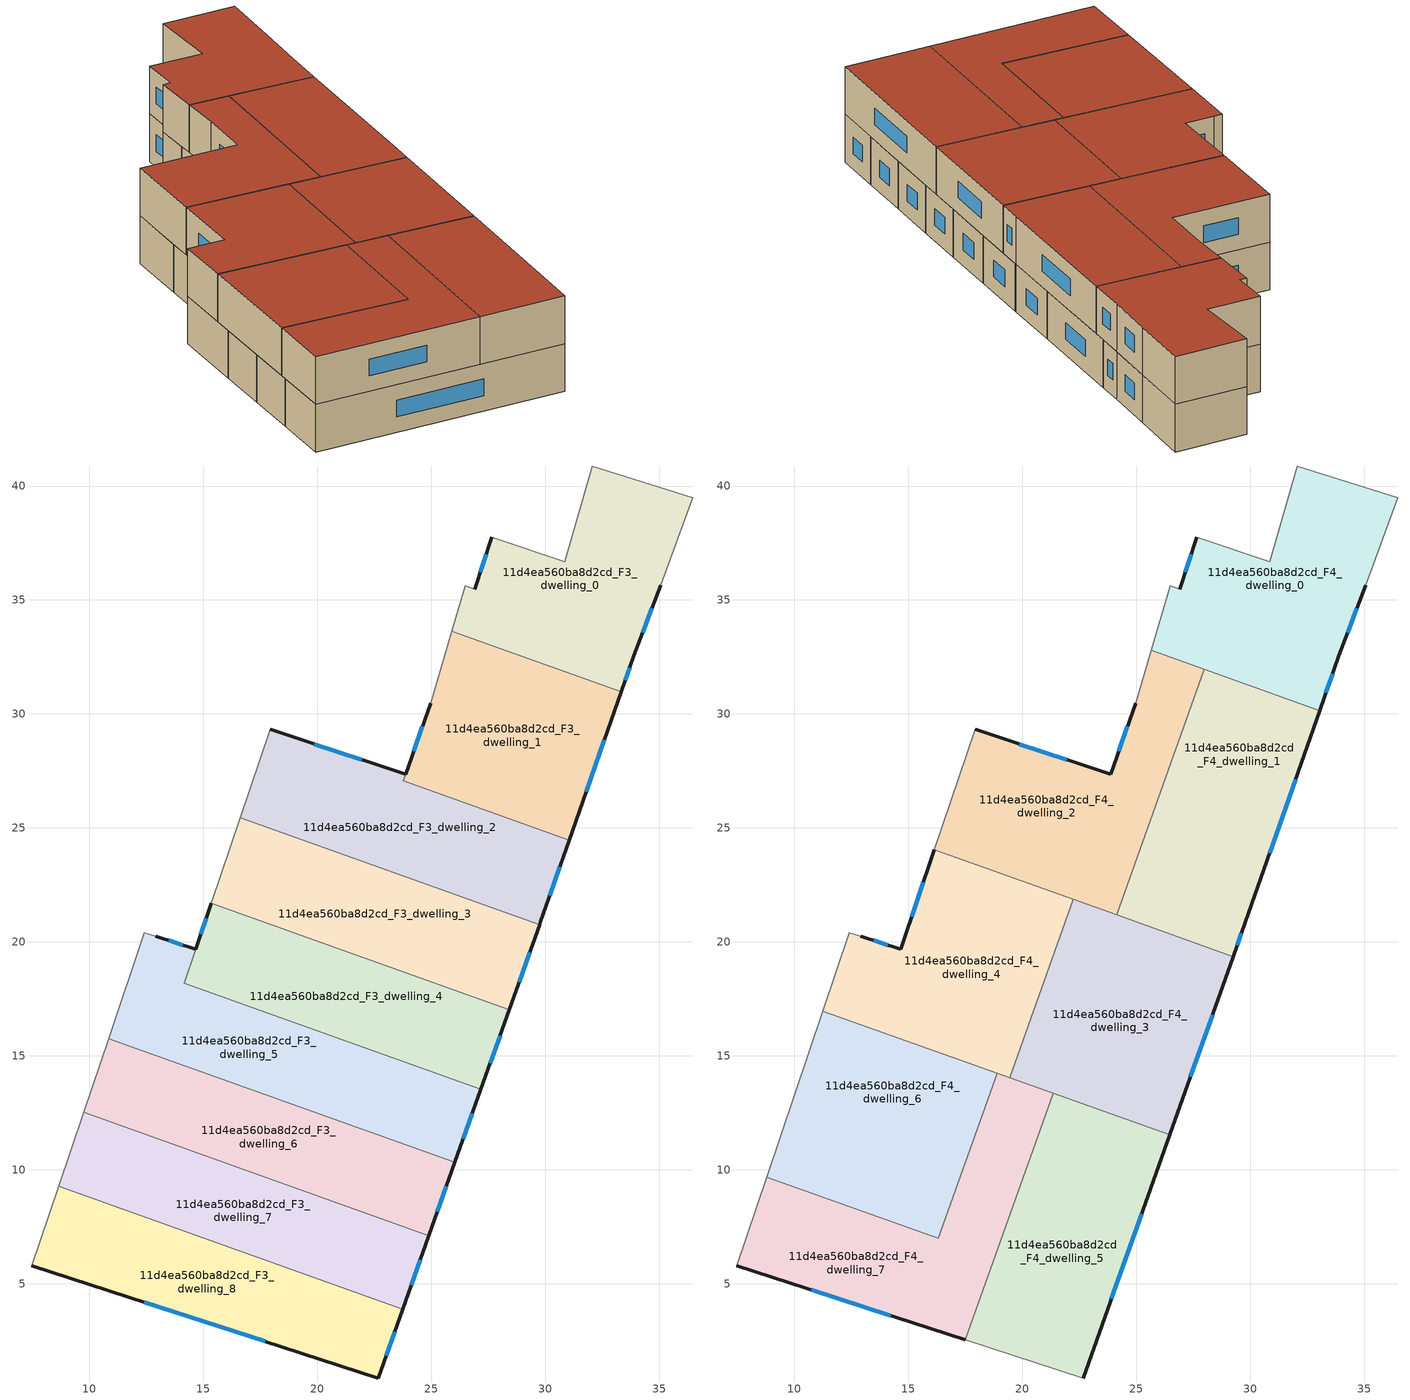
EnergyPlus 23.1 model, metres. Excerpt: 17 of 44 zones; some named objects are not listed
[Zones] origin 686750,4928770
11d4ea560ba8d2cd_F3_dwelling_0
 floor to 11d4ea560ba8d2cd_F2_dwelling_0 (EU_floor_Construction): 36.47,39.49 35.06,35.64 33.89,32.55 33.34,30.97 25.9,33.63 26.49,35.62 26.92,35.48 27.66,37.75 30.86,36.69 32.07,40.88 z9
 wall outside (EU_wall_Construction): 33.34,30.97 33.89,32.55 35.06,35.64 / 27.66,37.75 26.92,35.48 z9:12
 wall adiabatic (EU_wall_Construction): 35.06,35.64 36.47,39.49 32.07,40.88 30.86,36.69 27.66,37.75 / 26.92,35.48 26.49,35.62 25.9,33.63 z9:12
 wall to 11d4ea560ba8d2cd_F3_dwelling_1 (EU_wall_Construction): 25.9,33.63 33.34,30.97 z9:12
 window (EU_Window_Construction): 34.27,33.55 34.68,34.63 / 33.52,31.49 33.71,32.04 / 27.42,37.01 27.16,36.22 z9.98:11.02
11d4ea560ba8d2cd_F3_dwelling_1
 floor to 11d4ea560ba8d2cd_F2_dwelling_1 (EU_floor_Construction): 33.34,30.97 31.06,24.47 23.78,27.07 24.97,30.47 25.9,33.63 z9
 wall outside (EU_wall_Construction): 31.06,24.47 33.34,30.97 / 24.97,30.47 23.88,27.36 z9:12
 wall adiabatic (EU_wall_Construction): 25.9,33.63 24.97,30.47 z9:12
 wall to 11d4ea560ba8d2cd_F3_dwelling_2 (EU_wall_Construction): 23.88,27.36 23.78,27.07 31.06,24.47 z9:12
 window (EU_Window_Construction): 31.8,26.58 32.6,28.86 / 24.62,29.46 24.23,28.37 z9.98:11.02
11d4ea560ba8d2cd_F3_dwelling_2
 floor to 11d4ea560ba8d2cd_F2_dwelling_2 (EU_floor_Construction): 31.06,24.47 29.79,20.86 29.75,20.75 16.62,25.44 17.94,29.32 23.88,27.36 23.78,27.07 z9
 wall outside (EU_wall_Construction): 23.88,27.36 17.94,29.32 / 29.75,20.75 29.79,20.86 31.06,24.47 z9:12
 wall to 11d4ea560ba8d2cd_F3_dwelling_3 (EU_wall_Construction): 16.62,25.44 29.75,20.75 z9:12
 wall adiabatic (EU_wall_Construction): 17.94,29.32 16.62,25.44 z9:12
 window (EU_Window_Construction): 21.95,28 19.87,28.68 / 30.2,22.03 30.64,23.29 z9.98:11.02
11d4ea560ba8d2cd_F3_dwelling_3
 floor to 11d4ea560ba8d2cd_F2_dwelling_3 (EU_floor_Construction): 29.75,20.75 28.43,17.03 15.35,21.7 16.62,25.44 z9
 wall outside (EU_wall_Construction): 28.43,17.03 29.75,20.75 z9:12
 wall to 11d4ea560ba8d2cd_F3_dwelling_4 (EU_wall_Construction): 15.35,21.7 28.43,17.03 z9:12
 wall adiabatic (EU_wall_Construction): 16.62,25.44 15.35,21.7 z9:12
 window (EU_Window_Construction): 28.86,18.24 29.32,19.54 z9.98:11.02
11d4ea560ba8d2cd_F3_dwelling_4
 floor to 11d4ea560ba8d2cd_F2_dwelling_4 (EU_floor_Construction): 28.43,17.03 27.18,13.54 14.17,18.19 15.35,21.7 z9
 wall outside (EU_wall_Construction): 27.18,13.54 28.43,17.03 / 15.35,21.7 14.67,19.68 z9:12
 wall to 11d4ea560ba8d2cd_F3_dwelling_5 (EU_wall_Construction): 14.67,19.68 14.17,18.19 27.18,13.54 z9:12
 window (EU_Window_Construction): 27.59,14.67 28.02,15.89 / 15.13,21.04 14.89,20.34 z9.98:11.02
11d4ea560ba8d2cd_F3_dwelling_5
 floor to 11d4ea560ba8d2cd_F2_dwelling_5 (EU_floor_Construction): 27.18,13.54 26.04,10.33 10.85,15.76 12.42,20.4 12.92,20.25 14.67,19.68 14.17,18.19 z9
 wall outside (EU_wall_Construction): 14.67,19.68 12.92,20.25 / 26.04,10.33 27.18,13.54 z9:12
 wall adiabatic (EU_wall_Construction): 12.92,20.25 12.42,20.4 10.85,15.76 z9:12
 wall to 11d4ea560ba8d2cd_F3_dwelling_6 (EU_wall_Construction): 10.85,15.76 26.04,10.33 z9:12
 window (EU_Window_Construction): 14.1,19.86 13.49,20.06 / 26.41,11.37 26.81,12.49 z9.98:11.02
 ceiling adiabatic (EU_roof_Construction): 26.04,10.33 26.47,11.53 21.36,13.36 20.93,12.15 18.47,13.04 18.9,14.24 11.26,16.97 10.85,15.76 z12
11d4ea560ba8d2cd_F3_dwelling_6
 floor to 11d4ea560ba8d2cd_F2_dwelling_6 (EU_floor_Construction): 26.04,10.33 24.89,7.11 9.76,12.52 10.85,15.76 z9
 wall outside (EU_wall_Construction): 24.89,7.11 26.04,10.33 z9:12
 wall to 11d4ea560ba8d2cd_F3_dwelling_7 (EU_wall_Construction): 9.76,12.52 24.89,7.11 z9:12
 wall adiabatic (EU_wall_Construction): 10.85,15.76 9.76,12.52 z9:12
 window (EU_Window_Construction): 25.27,8.16 25.67,9.28 z9.98:11.02
 ceiling adiabatic (EU_roof_Construction): 17.32,9.82 18.47,13.04 10.85,15.76 9.76,12.52 z12
11d4ea560ba8d2cd_F3_dwelling_7
 floor to 11d4ea560ba8d2cd_F2_dwelling_7 (EU_floor_Construction): 24.89,7.11 23.74,3.89 8.66,9.28 9.76,12.52 z9
 wall outside (EU_wall_Construction): 23.74,3.89 24.89,7.11 z9:12
 wall to 11d4ea560ba8d2cd_F3_dwelling_8 (EU_wall_Construction): 8.66,9.28 23.74,3.89 z9:12
 wall adiabatic (EU_wall_Construction): 9.76,12.52 8.66,9.28 z9:12
 window (EU_Window_Construction): 24.12,4.94 24.52,6.06 z9.98:11.02
11d4ea560ba8d2cd_F3_dwelling_8
 floor to 11d4ea560ba8d2cd_F2_dwelling_8 (EU_floor_Construction): 23.74,3.89 22.67,0.87 7.48,5.8 8.66,9.28 z9
 wall outside (EU_wall_Construction): 7.48,5.8 22.67,0.87 23.74,3.89 z9:12
 wall adiabatic (EU_wall_Construction): 8.66,9.28 7.48,5.8 z9:12
 window (EU_Window_Construction): 23.02,1.85 23.4,2.9 / 12.42,4.2 17.73,2.47 z9.98:11.02
11d4ea560ba8d2cd_F4_dwelling_0
 floor to 11d4ea560ba8d2cd_F3_dwelling_0 (EU_floor_Construction): 36.47,39.49 35.06,35.64 33.89,32.55 33.34,30.97 25.9,33.63 26.49,35.62 26.92,35.48 27.66,37.75 30.86,36.69 32.07,40.88 z12
 floor to 11d4ea560ba8d2cd_F3_dwelling_1 (EU_floor_Construction): 33.34,30.97 33.05,30.15 25.66,32.79 25.9,33.63 z12
 wall outside (EU_wall_Construction): 33.05,30.15 33.89,32.55 35.06,35.64 / 27.66,37.75 26.92,35.48 z12:15
 wall adiabatic (EU_wall_Construction): 35.06,35.64 36.47,39.49 32.07,40.88 30.86,36.69 27.66,37.75 / 26.92,35.48 26.49,35.62 25.66,32.79 z12:15
 wall to 11d4ea560ba8d2cd_F4_dwelling_1 (EU_wall_Construction): 27.99,31.96 33.05,30.15 z12:15
 wall to 11d4ea560ba8d2cd_F4_dwelling_2 (EU_wall_Construction): 25.66,32.79 27.99,31.96 z12:15
 window (EU_Window_Construction): 34.27,33.55 34.68,34.63 / 33.32,30.93 33.62,31.77 / 27.42,37.01 27.16,36.22 z12.98:14.02
 roof outside (EU_roof_Construction): 33.05,30.15 33.89,32.55 35.06,35.64 36.47,39.49 32.07,40.88 30.86,36.69 27.66,37.75 26.92,35.48 26.49,35.62 25.66,32.79 z15
11d4ea560ba8d2cd_F4_dwelling_1
 floor to 11d4ea560ba8d2cd_F3_dwelling_1 (EU_floor_Construction): 33.05,30.15 31.06,24.47 25.96,26.29 27.99,31.96 z12
 floor to 11d4ea560ba8d2cd_F3_dwelling_2 (EU_floor_Construction): 31.06,24.47 29.79,20.86 29.75,20.75 24.64,22.58 25.96,26.29 z12
 floor to 11d4ea560ba8d2cd_F3_dwelling_3 (EU_floor_Construction): 29.75,20.75 29.26,19.36 24.14,21.19 24.64,22.58 z12
 wall outside (EU_wall_Construction): 29.26,19.36 29.79,20.86 33.05,30.15 z12:15
 wall to 11d4ea560ba8d2cd_F4_dwelling_2 (EU_wall_Construction): 27.99,31.96 24.14,21.19 z12:15
 wall to 11d4ea560ba8d2cd_F4_dwelling_3 (EU_wall_Construction): 24.14,21.19 29.26,19.36 z12:15
 window (EU_Window_Construction): 29.43,19.85 29.62,20.37 / 30.85,23.88 31.99,27.13 z12.98:14.02
 roof outside (EU_roof_Construction): 29.79,20.86 33.05,30.15 27.99,31.96 24.14,21.19 29.26,19.36 z15
11d4ea560ba8d2cd_F4_dwelling_2
 floor to 11d4ea560ba8d2cd_F3_dwelling_2 (EU_floor_Construction): 23.88,27.36 23.78,27.07 25.96,26.29 24.64,22.58 16.63,25.44 17.94,29.32 z12
 floor to 11d4ea560ba8d2cd_F3_dwelling_3 (EU_floor_Construction): 24.64,22.58 24.14,21.19 16.15,24.04 16.63,25.44 z12
 floor to 11d4ea560ba8d2cd_F3_dwelling_1 (EU_floor_Construction): 27.99,31.96 25.96,26.29 23.78,27.07 24.97,30.47 25.66,32.79 z12
 wall outside (EU_wall_Construction): 24.97,30.47 23.88,27.36 17.94,29.32 z12:15
 wall adiabatic (EU_wall_Construction): 25.66,32.79 24.97,30.47 / 17.94,29.32 16.15,24.04 z12:15
 wall to 11d4ea560ba8d2cd_F4_dwelling_4 (EU_wall_Construction): 16.15,24.04 22.25,21.86 z12:15
 wall to 11d4ea560ba8d2cd_F4_dwelling_3 (EU_wall_Construction): 22.24,21.86 24.14,21.19 z12:15
 window (EU_Window_Construction): 21.95,28 19.87,28.68 / 24.62,29.46 24.23,28.37 z12.98:14.02
 roof outside (EU_roof_Construction): 24.14,21.19 27.99,31.96 25.66,32.79 24.97,30.47 23.88,27.36 17.94,29.32 16.15,24.04 z15
11d4ea560ba8d2cd_F4_dwelling_3
 floor to 11d4ea560ba8d2cd_F3_dwelling_3 (EU_floor_Construction): 29.26,19.36 28.43,17.03 21.41,19.53 22.24,21.86 z12
 floor to 11d4ea560ba8d2cd_F3_dwelling_4 (EU_floor_Construction): 28.43,17.03 27.18,13.54 20.17,16.04 21.41,19.53 z12
 floor to 11d4ea560ba8d2cd_F3_dwelling_5 (EU_floor_Construction): 27.18,13.54 26.47,11.53 19.45,14.04 20.17,16.04 z12
 wall outside (EU_wall_Construction): 26.47,11.53 29.26,19.36 z12:15
 wall to 11d4ea560ba8d2cd_F4_dwelling_4 (EU_wall_Construction): 22.24,21.86 19.45,14.04 z12:15
 wall to 11d4ea560ba8d2cd_F4_dwelling_5 (EU_wall_Construction): 21.37,13.36 26.47,11.53 z12:15
 wall to 11d4ea560ba8d2cd_F4_dwelling_7 (EU_wall_Construction): 19.45,14.04 21.36,13.36 z12:15
 window (EU_Window_Construction): 27.38,14.08 28.35,16.81 z12.98:14.02
 roof outside (EU_roof_Construction): 26.47,11.53 29.26,19.36 22.24,21.86 19.45,14.04 z15
11d4ea560ba8d2cd_F4_dwelling_4
 floor to 11d4ea560ba8d2cd_F3_dwelling_4 (EU_floor_Construction): 21.41,19.53 20.17,16.04 14.17,18.19 15.36,21.7 z12
 floor to 11d4ea560ba8d2cd_F3_dwelling_5 (EU_floor_Construction): 20.17,16.04 19.45,14.04 11.26,16.97 12.42,20.4 12.92,20.25 14.67,19.68 14.17,18.19 z12
 floor to 11d4ea560ba8d2cd_F3_dwelling_3 (EU_floor_Construction): 22.24,21.86 21.41,19.53 15.36,21.7 16.15,24.04 z12
 wall outside (EU_wall_Construction): 16.15,24.04 14.67,19.68 12.92,20.25 z12:15
 wall adiabatic (EU_wall_Construction): 12.92,20.25 12.42,20.4 11.26,16.97 z12:15
 wall to 11d4ea560ba8d2cd_F4_dwelling_6 (EU_wall_Construction): 11.26,16.97 18.9,14.24 z12:15
 wall to 11d4ea560ba8d2cd_F4_dwelling_7 (EU_wall_Construction): 18.9,14.24 19.45,14.04 z12:15
 window (EU_Window_Construction): 14.1,19.86 13.49,20.06 / 15.67,22.62 15.15,21.1 z12.98:14.02
 roof outside (EU_roof_Construction): 19.45,14.04 22.24,21.86 16.15,24.04 14.67,19.68 12.92,20.25 12.42,20.4 11.26,16.97 z15
11d4ea560ba8d2cd_F4_dwelling_5
 floor to 11d4ea560ba8d2cd_F3_dwelling_7 (EU_floor_Construction): 24.89,7.11 23.74,3.89 18.63,5.71 19.79,8.94 z12
 floor to 11d4ea560ba8d2cd_F3_dwelling_6 (EU_floor_Construction): 26.04,10.33 24.89,7.11 19.79,8.94 20.93,12.15 z12
 floor to 11d4ea560ba8d2cd_F3_dwelling_8 (EU_floor_Construction): 23.74,3.89 22.67,0.87 17.5,2.55 18.63,5.71 z12
 floor adiabatic (EU_floor_Construction): 26.47,11.53 26.04,10.33 20.93,12.15 21.36,13.36 z12
 wall outside (EU_wall_Construction): 22.67,0.87 26.47,11.53 z12:15
 wall adiabatic (EU_wall_Construction): 17.5,2.55 22.67,0.87 z12:15
 wall to 11d4ea560ba8d2cd_F4_dwelling_7 (EU_wall_Construction): 21.36,13.36 17.5,2.55 z12:15
 window (EU_Window_Construction): 23.91,4.34 25.23,8.07 z12.98:14.02
 roof outside (EU_roof_Construction): 22.67,0.87 26.47,11.53 21.36,13.36 17.5,2.55 z15
11d4ea560ba8d2cd_F4_dwelling_6
 floor to 11d4ea560ba8d2cd_F3_dwelling_7 (EU_floor_Construction): 17.32,9.82 16.31,7 8.8,9.68 9.76,12.52 z12
 floor adiabatic (EU_floor_Construction): 18.9,14.24 17.32,9.82 9.76,12.52 11.26,16.97 z12
 wall to 11d4ea560ba8d2cd_F4_dwelling_7 (EU_wall_Construction): 8.8,9.68 16.31,7 18.9,14.24 z12:15
 wall adiabatic (EU_wall_Construction): 11.26,16.97 8.8,9.68 z12:15
 roof outside (EU_roof_Construction): 16.31,7 18.9,14.24 11.26,16.97 8.8,9.68 z15
11d4ea560ba8d2cd_F4_dwelling_7
 floor to 11d4ea560ba8d2cd_F3_dwelling_6 (EU_floor_Construction): 20.93,12.15 19.79,8.94 17.32,9.82 18.47,13.04 z12
 floor to 11d4ea560ba8d2cd_F3_dwelling_8 (EU_floor_Construction): 18.63,5.71 17.5,2.55 7.48,5.8 8.66,9.28 z12
 floor to 11d4ea560ba8d2cd_F3_dwelling_5 (EU_floor_Construction): 21.36,13.36 20.93,12.15 18.47,13.04 18.9,14.24 z12
 floor to 11d4ea560ba8d2cd_F3_dwelling_7 (EU_floor_Construction): 19.79,8.94 18.63,5.71 8.66,9.28 8.8,9.68 16.31,7 17.32,9.82 z12
 wall outside (EU_wall_Construction): 7.48,5.8 17.5,2.55 z12:15
 wall adiabatic (EU_wall_Construction): 8.8,9.68 7.48,5.8 z12:15
 window (EU_Window_Construction): 10.74,4.74 14.24,3.6 z12.98:14.02
 roof outside (EU_roof_Construction): 17.5,2.55 21.36,13.36 18.9,14.24 16.31,7 8.8,9.68 7.48,5.8 z15
[Building]
EU S2 Campaign: North Axis=0; Terrain=City; Solar Distribution=FullExterior
[Site:Location]
Bologna: Latitude=44.5; Longitude=11.25; Time Zone=1; Elevation=37
[SizingPeriod:WeatherFileDays]
AnnualSizingPeriod: Begin Month=1; Begin Day of Month=1; End Month=12; End Day of Month=31; Day of Week for Start Day=Monday; Use Weather File Daylight Saving Period=No; Use Weather File Rain and Snow Indicators=No
[MATERIAL]
EU_InternalMass_Material: Roughness=MediumRough; Thickness=0.1; Conductivity=1; Density=1800; Specific Heat=900; Thermal Absorptance=0.9; Solar Absorptance=0.7; Visible Absorptance=0.7
[MATERIAL:NOMASS] Roughness=MediumRough; Thermal Absorptance=0.9; Solar Absorptance=0.7; Visible Absorptance=0.7
Name | Thermal Resistance
EU_wall_NoMass | 0.905828
EU_roof_NoMass | 0.37593
EU_floor_NoMass | 0.67114
[WINDOWMATERIAL:SIMPLEGLAZINGSYSTEM]
EU_Window_SimpleGlazing: UFactor=4.52486; Solar Heat Gain Coefficient=0.85; Visible Transmittance=0.85
[CONSTRUCTION]
EU_wall_Construction: EU_wall_NoMass
EU_roof_Construction: EU_roof_NoMass
EU_floor_Construction: EU_floor_NoMass
EU_Window_Construction: EU_Window_SimpleGlazing
EU_InternalMass_Construction: EU_InternalMass_Material
[ZONE] Type=1; Multiplier=1; Ceiling Height=autocalculate; Floor Area=autocalculate; Part of Total Floor Area=Yes
Name | Volume
11d4ea560ba8d2cd_F3_dwelling_0 | 164.963
11d4ea560ba8d2cd_F4_dwelling_0 | 185.563
11d4ea560ba8d2cd_F3_dwelling_1 | 160.605
11d4ea560ba8d2cd_F4_dwelling_1 | 185.596
11d4ea560ba8d2cd_F3_dwelling_2 | 169.277
11d4ea560ba8d2cd_F4_dwelling_2 | 185.559
11d4ea560ba8d2cd_F3_dwelling_3 | 164.958
11d4ea560ba8d2cd_F4_dwelling_3 | 185.58
11d4ea560ba8d2cd_F3_dwelling_4 | 154.032
11d4ea560ba8d2cd_F4_dwelling_4 | 185.569
11d4ea560ba8d2cd_F3_dwelling_5 | 175.893
11d4ea560ba8d2cd_F4_dwelling_5 | 185.577
11d4ea560ba8d2cd_F3_dwelling_6 | 164.954
11d4ea560ba8d2cd_F4_dwelling_6 | 185.594
11d4ea560ba8d2cd_F3_dwelling_7 | 164.947
11d4ea560ba8d2cd_F4_dwelling_7 | 185.579
11d4ea560ba8d2cd_F3_dwelling_8 | 164.948
[INTERNALMASS] Construction=EU_InternalMass_Construction
Name | Zone or ZoneList | Surface Area
11d4ea560ba8d2cd_F3_dwelling_0_EU_InternalMass | 11d4ea560ba8d2cd_F3_dwelling_0 | 54.9877
11d4ea560ba8d2cd_F3_dwelling_1_EU_InternalMass | 11d4ea560ba8d2cd_F3_dwelling_1 | 53.5452
11d4ea560ba8d2cd_F3_dwelling_2_EU_InternalMass | 11d4ea560ba8d2cd_F3_dwelling_2 | 56.4246
11d4ea560ba8d2cd_F3_dwelling_3_EU_InternalMass | 11d4ea560ba8d2cd_F3_dwelling_3 | 54.9863
11d4ea560ba8d2cd_F3_dwelling_4_EU_InternalMass | 11d4ea560ba8d2cd_F3_dwelling_4 | 51.3542
11d4ea560ba8d2cd_F3_dwelling_5_EU_InternalMass | 11d4ea560ba8d2cd_F3_dwelling_5 | 58.6306
11d4ea560ba8d2cd_F3_dwelling_6_EU_InternalMass | 11d4ea560ba8d2cd_F3_dwelling_6 | 54.9845
11d4ea560ba8d2cd_F3_dwelling_7_EU_InternalMass | 11d4ea560ba8d2cd_F3_dwelling_7 | 54.9823
11d4ea560ba8d2cd_F3_dwelling_8_EU_InternalMass | 11d4ea560ba8d2cd_F3_dwelling_8 | 54.9828
11d4ea560ba8d2cd_F4_dwelling_0_EU_InternalMass | 11d4ea560ba8d2cd_F4_dwelling_0 | 61.8542
11d4ea560ba8d2cd_F4_dwelling_1_EU_InternalMass | 11d4ea560ba8d2cd_F4_dwelling_1 | 61.8669
11d4ea560ba8d2cd_F4_dwelling_2_EU_InternalMass | 11d4ea560ba8d2cd_F4_dwelling_2 | 61.8521
11d4ea560ba8d2cd_F4_dwelling_3_EU_InternalMass | 11d4ea560ba8d2cd_F4_dwelling_3 | 61.8581
11d4ea560ba8d2cd_F4_dwelling_4_EU_InternalMass | 11d4ea560ba8d2cd_F4_dwelling_4 | 61.8564
11d4ea560ba8d2cd_F4_dwelling_5_EU_InternalMass | 11d4ea560ba8d2cd_F4_dwelling_5 | 61.8582
11d4ea560ba8d2cd_F4_dwelling_6_EU_InternalMass | 11d4ea560ba8d2cd_F4_dwelling_6 | 61.8666
11d4ea560ba8d2cd_F4_dwelling_7_EU_InternalMass | 11d4ea560ba8d2cd_F4_dwelling_7 | 61.8597
[OTHEREQUIPMENT] Fuel Type=Electricity; Design Level Calculation Method=Watts/Area; Power per Zone Floor Area=1; Fraction Latent=0; Fraction Radiant=0; Fraction Lost=0; Carbon Dioxide Generation Rate=0; EndUse Subcategory=EU_Step8_InternalGains
Name | Zone or ZoneList or Space or SpaceList | Schedule
EU_Step8_InternalGain_11d4ea560ba8d2cd_F3_dwelling_0_f000 | 11d4ea560ba8d2cd_F3_dwelling_0 | EU_Step8_GainSchedule_11d4ea560ba8d2cd_F3_dwelling_0_f000
EU_Step8_InternalGain_11d4ea560ba8d2cd_F3_dwelling_1_f000 | 11d4ea560ba8d2cd_F3_dwelling_1 | EU_Step8_GainSchedule_11d4ea560ba8d2cd_F3_dwelling_1_f000
EU_Step8_InternalGain_11d4ea560ba8d2cd_F3_dwelling_2_f000 | 11d4ea560ba8d2cd_F3_dwelling_2 | EU_Step8_GainSchedule_11d4ea560ba8d2cd_F3_dwelling_2_f000
EU_Step8_InternalGain_11d4ea560ba8d2cd_F3_dwelling_3_f000 | 11d4ea560ba8d2cd_F3_dwelling_3 | EU_Step8_GainSchedule_11d4ea560ba8d2cd_F3_dwelling_3_f000
EU_Step8_InternalGain_11d4ea560ba8d2cd_F3_dwelling_4_f000 | 11d4ea560ba8d2cd_F3_dwelling_4 | EU_Step8_GainSchedule_11d4ea560ba8d2cd_F3_dwelling_4_f000
EU_Step8_InternalGain_11d4ea560ba8d2cd_F3_dwelling_5_f000 | 11d4ea560ba8d2cd_F3_dwelling_5 | EU_Step8_GainSchedule_11d4ea560ba8d2cd_F3_dwelling_5_f000
EU_Step8_InternalGain_11d4ea560ba8d2cd_F3_dwelling_6_f000 | 11d4ea560ba8d2cd_F3_dwelling_6 | EU_Step8_GainSchedule_11d4ea560ba8d2cd_F3_dwelling_6_f000
EU_Step8_InternalGain_11d4ea560ba8d2cd_F3_dwelling_7_f000 | 11d4ea560ba8d2cd_F3_dwelling_7 | EU_Step8_GainSchedule_11d4ea560ba8d2cd_F3_dwelling_7_f000
EU_Step8_InternalGain_11d4ea560ba8d2cd_F3_dwelling_8_f000 | 11d4ea560ba8d2cd_F3_dwelling_8 | EU_Step8_GainSchedule_11d4ea560ba8d2cd_F3_dwelling_8_f000
EU_Step8_InternalGain_11d4ea560ba8d2cd_F4_dwelling_0_f000 | 11d4ea560ba8d2cd_F4_dwelling_0 | EU_Step8_GainSchedule_11d4ea560ba8d2cd_F4_dwelling_0_f000
EU_Step8_InternalGain_11d4ea560ba8d2cd_F4_dwelling_1_f000 | 11d4ea560ba8d2cd_F4_dwelling_1 | EU_Step8_GainSchedule_11d4ea560ba8d2cd_F4_dwelling_1_f000
EU_Step8_InternalGain_11d4ea560ba8d2cd_F4_dwelling_2_f000 | 11d4ea560ba8d2cd_F4_dwelling_2 | EU_Step8_GainSchedule_11d4ea560ba8d2cd_F4_dwelling_2_f000
EU_Step8_InternalGain_11d4ea560ba8d2cd_F4_dwelling_3_f000 | 11d4ea560ba8d2cd_F4_dwelling_3 | EU_Step8_GainSchedule_11d4ea560ba8d2cd_F4_dwelling_3_f000
EU_Step8_InternalGain_11d4ea560ba8d2cd_F4_dwelling_4_f000 | 11d4ea560ba8d2cd_F4_dwelling_4 | EU_Step8_GainSchedule_11d4ea560ba8d2cd_F4_dwelling_4_f000
EU_Step8_InternalGain_11d4ea560ba8d2cd_F4_dwelling_5_f000 | 11d4ea560ba8d2cd_F4_dwelling_5 | EU_Step8_GainSchedule_11d4ea560ba8d2cd_F4_dwelling_5_f000
EU_Step8_InternalGain_11d4ea560ba8d2cd_F4_dwelling_6_f000 | 11d4ea560ba8d2cd_F4_dwelling_6 | EU_Step8_GainSchedule_11d4ea560ba8d2cd_F4_dwelling_6_f000
EU_Step8_InternalGain_11d4ea560ba8d2cd_F4_dwelling_7_f000 | 11d4ea560ba8d2cd_F4_dwelling_7 | EU_Step8_GainSchedule_11d4ea560ba8d2cd_F4_dwelling_7_f000
[ZONEVENTILATION:DESIGNFLOWRATE] Schedule=EU_AlwaysOn; Design Flow Rate Calculation Method=AirChanges/Hour; Air Changes per Hour=0.73129; Ventilation Type=Natural; Fan Pressure Rise=0; Fan Total Efficiency=1; Constant Term Coefficient=1; Temperature Term Coefficient=0; Velocity Term Coefficient=0; Velocity Squared Term Coefficient=0; Minimum Indoor Temperature=-100; Maximum Indoor Temperature=100; Delta Temperature=-100; Minimum Outdoor Temperature=-100; Maximum Outdoor Temperature=100; Maximum Wind Speed=40
Name | Zone or ZoneList or Space or SpaceList
EU_ConstantAir_11d4ea560ba8d2cd_F3_dwelling_0 | 11d4ea560ba8d2cd_F3_dwelling_0
EU_ConstantAir_11d4ea560ba8d2cd_F3_dwelling_1 | 11d4ea560ba8d2cd_F3_dwelling_1
EU_ConstantAir_11d4ea560ba8d2cd_F3_dwelling_2 | 11d4ea560ba8d2cd_F3_dwelling_2
EU_ConstantAir_11d4ea560ba8d2cd_F3_dwelling_3 | 11d4ea560ba8d2cd_F3_dwelling_3
EU_ConstantAir_11d4ea560ba8d2cd_F3_dwelling_4 | 11d4ea560ba8d2cd_F3_dwelling_4
EU_ConstantAir_11d4ea560ba8d2cd_F3_dwelling_5 | 11d4ea560ba8d2cd_F3_dwelling_5
EU_ConstantAir_11d4ea560ba8d2cd_F3_dwelling_6 | 11d4ea560ba8d2cd_F3_dwelling_6
EU_ConstantAir_11d4ea560ba8d2cd_F3_dwelling_7 | 11d4ea560ba8d2cd_F3_dwelling_7
EU_ConstantAir_11d4ea560ba8d2cd_F3_dwelling_8 | 11d4ea560ba8d2cd_F3_dwelling_8
EU_ConstantAir_11d4ea560ba8d2cd_F4_dwelling_0 | 11d4ea560ba8d2cd_F4_dwelling_0
EU_ConstantAir_11d4ea560ba8d2cd_F4_dwelling_1 | 11d4ea560ba8d2cd_F4_dwelling_1
EU_ConstantAir_11d4ea560ba8d2cd_F4_dwelling_2 | 11d4ea560ba8d2cd_F4_dwelling_2
EU_ConstantAir_11d4ea560ba8d2cd_F4_dwelling_3 | 11d4ea560ba8d2cd_F4_dwelling_3
EU_ConstantAir_11d4ea560ba8d2cd_F4_dwelling_4 | 11d4ea560ba8d2cd_F4_dwelling_4
EU_ConstantAir_11d4ea560ba8d2cd_F4_dwelling_5 | 11d4ea560ba8d2cd_F4_dwelling_5
EU_ConstantAir_11d4ea560ba8d2cd_F4_dwelling_6 | 11d4ea560ba8d2cd_F4_dwelling_6
EU_ConstantAir_11d4ea560ba8d2cd_F4_dwelling_7 | 11d4ea560ba8d2cd_F4_dwelling_7
[HVACTEMPLATE:ZONE:IDEALLOADSAIRSYSTEM] System Availability Schedule=EU_AlwaysOn; Maximum Heating Supply Air Temperature=50; Minimum Cooling Supply Air Temperature=13; Maximum Heating Supply Air Humidity Ratio=0.0156; Minimum Cooling Supply Air Humidity Ratio=0.0077; Heating Limit=NoLimit; Cooling Limit=NoLimit; Heating Availability Schedule=EU_AlwaysOn; Cooling Availability Schedule=EU_CoolingOff; Dehumidification Control Type=ConstantSensibleHeatRatio; Cooling Sensible Heat Ratio=0.7; Dehumidification Setpoint=60; Humidification Control Type=None; Humidification Setpoint=30; Outdoor Air Method=None; Outdoor Air Flow Rate per Person=0.00944; Outdoor Air Flow Rate per Zone Floor Area=0; Outdoor Air Flow Rate per Zone=0; Demand Controlled Ventilation Type=None; Outdoor Air Economizer Type=NoEconomizer; Heat Recovery Type=None; Sensible Heat Recovery Effectiveness=0.7; Latent Heat Recovery Effectiveness=0.65
Name | Template Thermostat
11d4ea560ba8d2cd_F3_dwelling_0 | EU_HeatOnly_11d4ea560ba8d2cd_F3_dwelling_0
11d4ea560ba8d2cd_F3_dwelling_1 | EU_HeatOnly_11d4ea560ba8d2cd_F3_dwelling_1
11d4ea560ba8d2cd_F3_dwelling_2 | EU_HeatOnly_11d4ea560ba8d2cd_F3_dwelling_2
11d4ea560ba8d2cd_F3_dwelling_3 | EU_HeatOnly_11d4ea560ba8d2cd_F3_dwelling_3
11d4ea560ba8d2cd_F3_dwelling_4 | EU_HeatOnly_11d4ea560ba8d2cd_F3_dwelling_4
11d4ea560ba8d2cd_F3_dwelling_5 | EU_HeatOnly_11d4ea560ba8d2cd_F3_dwelling_5
11d4ea560ba8d2cd_F3_dwelling_6 | EU_HeatOnly_11d4ea560ba8d2cd_F3_dwelling_6
11d4ea560ba8d2cd_F3_dwelling_7 | EU_HeatOnly_11d4ea560ba8d2cd_F3_dwelling_7
11d4ea560ba8d2cd_F3_dwelling_8 | EU_HeatOnly_11d4ea560ba8d2cd_F3_dwelling_8
11d4ea560ba8d2cd_F4_dwelling_0 | EU_HeatOnly_11d4ea560ba8d2cd_F4_dwelling_0
11d4ea560ba8d2cd_F4_dwelling_1 | EU_HeatOnly_11d4ea560ba8d2cd_F4_dwelling_1
11d4ea560ba8d2cd_F4_dwelling_2 | EU_HeatOnly_11d4ea560ba8d2cd_F4_dwelling_2
11d4ea560ba8d2cd_F4_dwelling_3 | EU_HeatOnly_11d4ea560ba8d2cd_F4_dwelling_3
11d4ea560ba8d2cd_F4_dwelling_4 | EU_HeatOnly_11d4ea560ba8d2cd_F4_dwelling_4
11d4ea560ba8d2cd_F4_dwelling_5 | EU_HeatOnly_11d4ea560ba8d2cd_F4_dwelling_5
11d4ea560ba8d2cd_F4_dwelling_6 | EU_HeatOnly_11d4ea560ba8d2cd_F4_dwelling_6
11d4ea560ba8d2cd_F4_dwelling_7 | EU_HeatOnly_11d4ea560ba8d2cd_F4_dwelling_7
[SIZING:ZONE] Zone Cooling Design Supply Air Temperature Input Method=SupplyAirTemperature; Zone Cooling Design Supply Air Temperature=13; Zone Heating Design Supply Air Temperature Input Method=SupplyAirTemperature; Zone Heating Design Supply Air Temperature=50; Zone Cooling Design Supply Air Humidity Ratio=0.008; Zone Heating Design Supply Air Humidity Ratio=0.008; Cooling Design Air Flow Method=DesignDay; Cooling Design Air Flow Rate=0; Cooling Minimum Air Flow per Zone Floor Area=0.000762; Cooling Minimum Air Flow=0; Cooling Minimum Air Flow Fraction=0.2; Heating Design Air Flow Method=DesignDay; Heating Design Air Flow Rate=0; Heating Maximum Air Flow per Zone Floor Area=0.002032; Heating Maximum Air Flow=0.141576; Heating Maximum Air Flow Fraction=0.3; Account for Dedicated Outdoor Air System=No; Dedicated Outdoor Air System Control Strategy=NeutralSupplyAir; Dedicated Outdoor Air Low Setpoint Temperature for Design=autosize; Dedicated Outdoor Air High Setpoint Temperature for Design=autosize; Zone Load Sizing Method=Sensible Load Only No Latent Load; Zone Latent Cooling Design Supply Air Humidity Ratio Input Method=HumidityRatioDifference; Zone Cooling Design Supply Air Humidity Ratio Difference=0.005; Zone Latent Heating Design Supply Air Humidity Ratio Input Method=HumidityRatioDifference; Zone Humidification Design Supply Air Humidity Ratio Difference=0.005
11d4ea560ba8d2cd_F3_dwelling_0; 11d4ea560ba8d2cd_F3_dwelling_1; 11d4ea560ba8d2cd_F3_dwelling_2; 11d4ea560ba8d2cd_F3_dwelling_3; 11d4ea560ba8d2cd_F3_dwelling_4; 11d4ea560ba8d2cd_F3_dwelling_5; 11d4ea560ba8d2cd_F3_dwelling_6; 11d4ea560ba8d2cd_F3_dwelling_7; 11d4ea560ba8d2cd_F3_dwelling_8; 11d4ea560ba8d2cd_F4_dwelling_0; 11d4ea560ba8d2cd_F4_dwelling_1; 11d4ea560ba8d2cd_F4_dwelling_2; 11d4ea560ba8d2cd_F4_dwelling_3; 11d4ea560ba8d2cd_F4_dwelling_4; 11d4ea560ba8d2cd_F4_dwelling_5; 11d4ea560ba8d2cd_F4_dwelling_6; 11d4ea560ba8d2cd_F4_dwelling_7
[SCHEDULE:CONSTANT]
Name | Hourly Value
EU_AlwaysOn | 1
EU_CoolingOff | 0
[SCHEDULE:FILE] Column Number=1; Rows to Skip at Top=0; Number of Hours of Data=8760; Column Separator=Comma; Interpolate to Timestep=No; Minutes per Item=60; Adjust Schedule for Daylight Savings=Yes
Name | File
EU_Step8_GainSchedule_11d4ea560ba8d2cd_F3_dwelling_0_f000 | ../../schedules/11d4ea560ba8d2cd/11d4ea560ba8d2cd_F3_dwelling_0_f000_gain.csv
EU_Step8_GainSchedule_11d4ea560ba8d2cd_F3_dwelling_1_f000 | ../../schedules/11d4ea560ba8d2cd/11d4ea560ba8d2cd_F3_dwelling_1_f000_gain.csv
EU_Step8_GainSchedule_11d4ea560ba8d2cd_F3_dwelling_2_f000 | ../../schedules/11d4ea560ba8d2cd/11d4ea560ba8d2cd_F3_dwelling_2_f000_gain.csv
EU_Step8_GainSchedule_11d4ea560ba8d2cd_F3_dwelling_3_f000 | ../../schedules/11d4ea560ba8d2cd/11d4ea560ba8d2cd_F3_dwelling_3_f000_gain.csv
EU_Step8_GainSchedule_11d4ea560ba8d2cd_F3_dwelling_4_f000 | ../../schedules/11d4ea560ba8d2cd/11d4ea560ba8d2cd_F3_dwelling_4_f000_gain.csv
EU_Step8_GainSchedule_11d4ea560ba8d2cd_F3_dwelling_5_f000 | ../../schedules/11d4ea560ba8d2cd/11d4ea560ba8d2cd_F3_dwelling_5_f000_gain.csv
EU_Step8_GainSchedule_11d4ea560ba8d2cd_F3_dwelling_6_f000 | ../../schedules/11d4ea560ba8d2cd/11d4ea560ba8d2cd_F3_dwelling_6_f000_gain.csv
EU_Step8_GainSchedule_11d4ea560ba8d2cd_F3_dwelling_7_f000 | ../../schedules/11d4ea560ba8d2cd/11d4ea560ba8d2cd_F3_dwelling_7_f000_gain.csv
EU_Step8_GainSchedule_11d4ea560ba8d2cd_F3_dwelling_8_f000 | ../../schedules/11d4ea560ba8d2cd/11d4ea560ba8d2cd_F3_dwelling_8_f000_gain.csv
EU_Step8_GainSchedule_11d4ea560ba8d2cd_F4_dwelling_0_f000 | ../../schedules/11d4ea560ba8d2cd/11d4ea560ba8d2cd_F4_dwelling_0_f000_gain.csv
EU_Step8_GainSchedule_11d4ea560ba8d2cd_F4_dwelling_1_f000 | ../../schedules/11d4ea560ba8d2cd/11d4ea560ba8d2cd_F4_dwelling_1_f000_gain.csv
EU_Step8_GainSchedule_11d4ea560ba8d2cd_F4_dwelling_2_f000 | ../../schedules/11d4ea560ba8d2cd/11d4ea560ba8d2cd_F4_dwelling_2_f000_gain.csv
EU_Step8_GainSchedule_11d4ea560ba8d2cd_F4_dwelling_3_f000 | ../../schedules/11d4ea560ba8d2cd/11d4ea560ba8d2cd_F4_dwelling_3_f000_gain.csv
EU_Step8_GainSchedule_11d4ea560ba8d2cd_F4_dwelling_4_f000 | ../../schedules/11d4ea560ba8d2cd/11d4ea560ba8d2cd_F4_dwelling_4_f000_gain.csv
EU_Step8_GainSchedule_11d4ea560ba8d2cd_F4_dwelling_5_f000 | ../../schedules/11d4ea560ba8d2cd/11d4ea560ba8d2cd_F4_dwelling_5_f000_gain.csv
EU_Step8_GainSchedule_11d4ea560ba8d2cd_F4_dwelling_6_f000 | ../../schedules/11d4ea560ba8d2cd/11d4ea560ba8d2cd_F4_dwelling_6_f000_gain.csv
EU_Step8_GainSchedule_11d4ea560ba8d2cd_F4_dwelling_7_f000 | ../../schedules/11d4ea560ba8d2cd/11d4ea560ba8d2cd_F4_dwelling_7_f000_gain.csv
